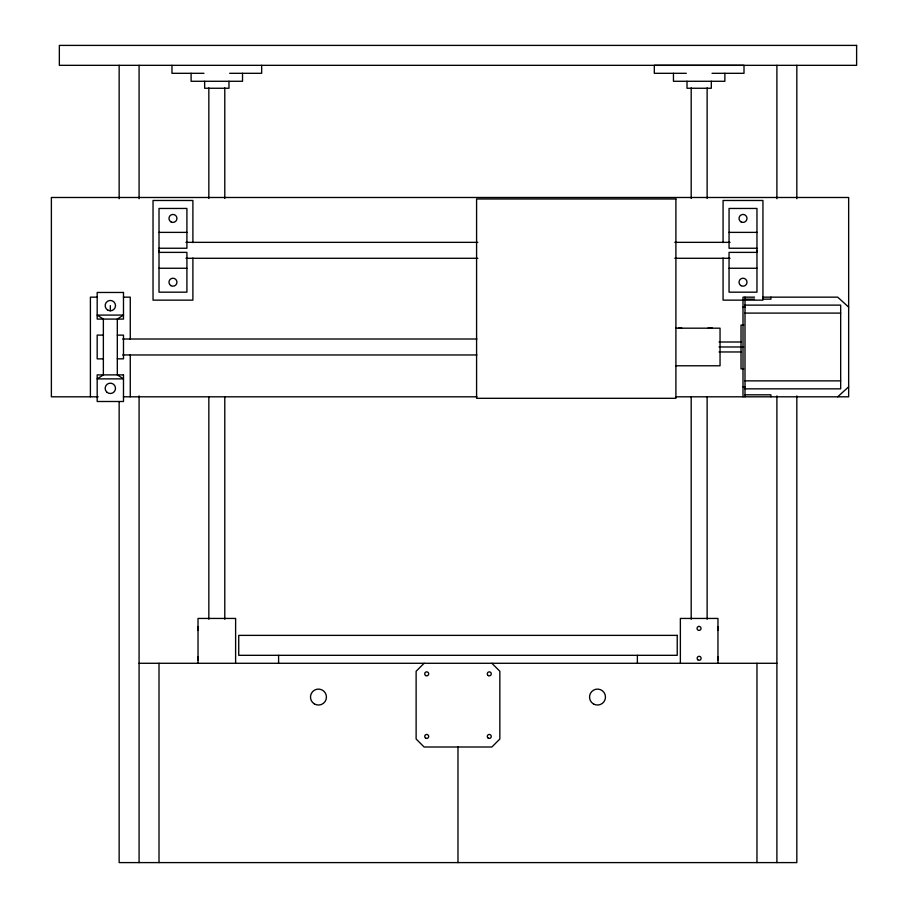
<?xml version="1.0" encoding="UTF-8"?>
<svg xmlns="http://www.w3.org/2000/svg" width="908" height="908" viewBox="0 0 908 908"><rect width="100%" height="100%" fill="white"/><g stroke="black" fill="none" stroke-linecap="round" stroke-linejoin="round"><path stroke-width="1.36" d="M159.013 250.313L159.013 252.379L186.912 252.379L186.912 292.172L159.013 292.172L159.013 208.454L186.912 208.454L186.912 248.247L159.013 248.247M171.964 65.331L171.964 73.31L203.959 73.31M191.1 73.31L191.1 81.277L242.527 81.277L242.527 73.31M204.652 81.277L204.652 88.258L228.975 88.258L228.975 81.277M261.663 65.331L261.663 73.31L229.667 73.31M673.452 73.31L673.452 81.277L724.868 81.277L724.868 73.31M687.004 81.277L687.004 88.258L711.316 88.258L711.316 81.277M756.966 250.313L756.966 252.379L729.056 252.379L729.056 292.172L756.966 292.172L756.966 208.454L729.056 208.454L729.056 248.247L756.966 248.247M424.104 663.283L416.125 671.25L416.125 739.021L424.104 747L491.875 747L499.843 739.021L499.843 671.25L491.875 663.283M837.687 396.807L848.651 386.842M686.3 73.31L654.316 73.31L654.316 65.331L744.004 65.331L744.004 73.31L712.02 73.31M159.013 232.38L186.912 232.38M729.056 232.38L756.966 232.38M185.936 242.345L477.824 242.345M674.78 242.345L730.043 242.345M185.936 258.281L477.824 258.281M674.78 258.281L730.043 258.281M159.013 268.257L186.912 268.257M729.056 268.257L756.966 268.257M97.281 297.154L90.403 297.154L90.403 396.807M123.397 297.154L130.264 297.154L130.264 339.263M754.548 297.154L743.005 297.154L743.005 396.807M762.731 297.154L837.687 297.154L848.651 307.12M745.003 299.152L754.548 299.152M762.731 299.152L770.915 299.152L770.915 297.154M745.003 305.122L840.672 305.122L840.672 388.84L745.003 388.84M743.005 307.12L745.003 307.12M745.003 313.101L840.672 313.101M743.675 325.098L741.019 325.098L741.019 368.864L743.675 368.864M675.756 328.185L720.044 328.185L720.044 365.776L675.756 365.776M103.364 335.097L97.179 335.097L97.179 358.876L103.364 358.876M117.314 335.131L123.488 335.131L123.488 358.842L117.314 358.842M122.682 339.013L476.927 339.013M719.023 341.998L741.019 341.998M719.023 346.981L743.675 346.981M719.023 351.964L741.019 351.964M122.682 354.96L476.927 354.96M745.003 380.872L840.672 380.872M743.005 386.842L745.003 386.842M745.003 394.821L770.915 394.821L770.915 396.807M98.189 396.807L51.381 396.807L51.381 197.49L848.651 197.49L848.651 396.807L675.575 396.807M123.397 396.807L476.972 396.807M139.083 663.283L776.896 663.283M680.171 328.185C686.153 328.242 674.213 328.185 680.194 328.231M796.827 65.331L796.827 198.682M796.827 395.877L796.827 862.6L119.152 862.6L119.152 401.552M776.896 65.331L776.896 198.682M776.896 395.877L776.896 862.6M756.966 663.283L756.966 862.6M745.003 297.154L745.003 396.807M723.074 242.595L723.074 200.486L762.947 200.486L762.947 300.139L723.074 300.139L723.074 258.031M717.956 662.726L717.956 618.439L680.364 618.439L680.364 662.726M707.128 87.906L707.128 198.432M707.128 396.807L707.128 619.267M691.192 87.906L691.192 198.432M691.192 396.807L691.192 619.267M637.371 655.315L637.371 663.283M457.984 746.682L457.984 862.6M278.597 655.315L278.597 663.283M235.615 662.726L235.615 618.439L198.012 618.439L198.012 662.726M224.787 87.906L224.787 198.432M224.787 396.807L224.787 619.267M208.84 87.906L208.84 198.432M208.84 396.807L208.84 619.267M192.893 242.595L192.893 200.486L153.032 200.486L153.032 300.139L192.893 300.139L192.893 258.031M159.013 663.283L159.013 862.6M139.083 65.331L139.083 198.682M139.083 395.877L139.083 862.6M130.264 354.699L130.264 396.807M119.152 65.331L119.152 198.682M110.333 305.621L110.333 310.808M717.91 657.789C717.944 664.747 717.956 653.227 717.91 657.789M717.91 627.893C717.944 634.851 717.956 623.297 717.91 627.893M198.023 657.778C198.046 664.656 198.058 653.283 198.023 657.778M198.023 627.882C198.046 634.862 198.058 623.353 198.023 627.882M123.488 315.087L117.314 319.083L117.314 374.891L123.488 378.874L97.179 378.874L103.364 374.891L103.364 319.083L97.179 315.087L123.488 315.087M699.035 626.406L698.513 626.475A1.998 1.998 0 0 0 697.514 629.687A1.998 1.998 0 0 0 700.851 629.244A1.998 1.998 0 0 0 699.035 626.406M708.149 328.208L712.076 328.208L708.149 328.208M856.619 45.4L59.349 45.4L59.349 65.331L856.619 65.331L856.619 45.4M675.904 198.988L476.587 198.988L476.587 398.306L675.904 398.306L675.904 198.988M123.488 292.467L97.179 292.467L97.179 319.083L123.488 319.083L123.488 292.467M123.488 374.891L97.179 374.891L97.179 401.495L123.488 401.495L123.488 374.891M677.232 635.373L238.736 635.373L238.736 655.315L677.232 655.315L677.232 635.373M107.746 310.116A5.187 5.187 0 0 0 115.52 305.621A5.187 5.187 0 0 0 107.746 301.138A5.187 5.187 0 0 0 107.746 310.116M106.667 392.006A5.187 5.187 0 0 0 115.339 389.68A5.187 5.187 0 0 0 108.994 383.335A5.187 5.187 0 0 0 106.667 392.006M170.965 285.657A3.984 3.984 0 0 0 176.947 282.206A3.984 3.984 0 0 0 170.965 278.756A3.984 3.984 0 0 0 170.965 285.657M170.965 221.87A3.984 3.984 0 0 0 176.947 218.419A3.984 3.984 0 0 0 170.965 214.969A3.984 3.984 0 0 0 170.965 221.87M741.019 285.657A3.984 3.984 0 0 0 747 282.206A3.984 3.984 0 0 0 741.019 278.756A3.984 3.984 0 0 0 741.019 285.657M741.019 221.87A3.984 3.984 0 0 0 747 218.419A3.984 3.984 0 0 0 741.019 214.969A3.984 3.984 0 0 0 741.019 221.87M697.73 659.719A1.998 1.998 0 0 0 701.055 658.811A1.998 1.998 0 0 0 698.604 656.382A1.998 1.998 0 0 0 697.73 659.719M314.474 703.972A7.968 7.968 0 0 0 326.437 697.072A7.968 7.968 0 0 0 314.474 690.159A7.968 7.968 0 0 0 314.474 703.972M593.526 703.972A7.968 7.968 0 0 0 605.477 697.072A7.968 7.968 0 0 0 593.526 690.159A7.968 7.968 0 0 0 593.526 703.972M425.693 675.575A1.998 1.998 0 0 0 428.69 673.85A1.998 1.998 0 0 0 425.693 672.124A1.998 1.998 0 0 0 425.693 675.575M488.277 675.575A1.998 1.998 0 0 0 491.273 673.85A1.998 1.998 0 0 0 488.277 672.124A1.998 1.998 0 0 0 488.277 675.575M488.277 738.159A1.998 1.998 0 0 0 491.273 736.433A1.998 1.998 0 0 0 488.277 734.708A1.998 1.998 0 0 0 488.277 738.159M425.693 738.159A1.998 1.998 0 0 0 428.69 736.433A1.998 1.998 0 0 0 425.693 734.708A1.998 1.998 0 0 0 425.693 738.159"/></g></svg>
